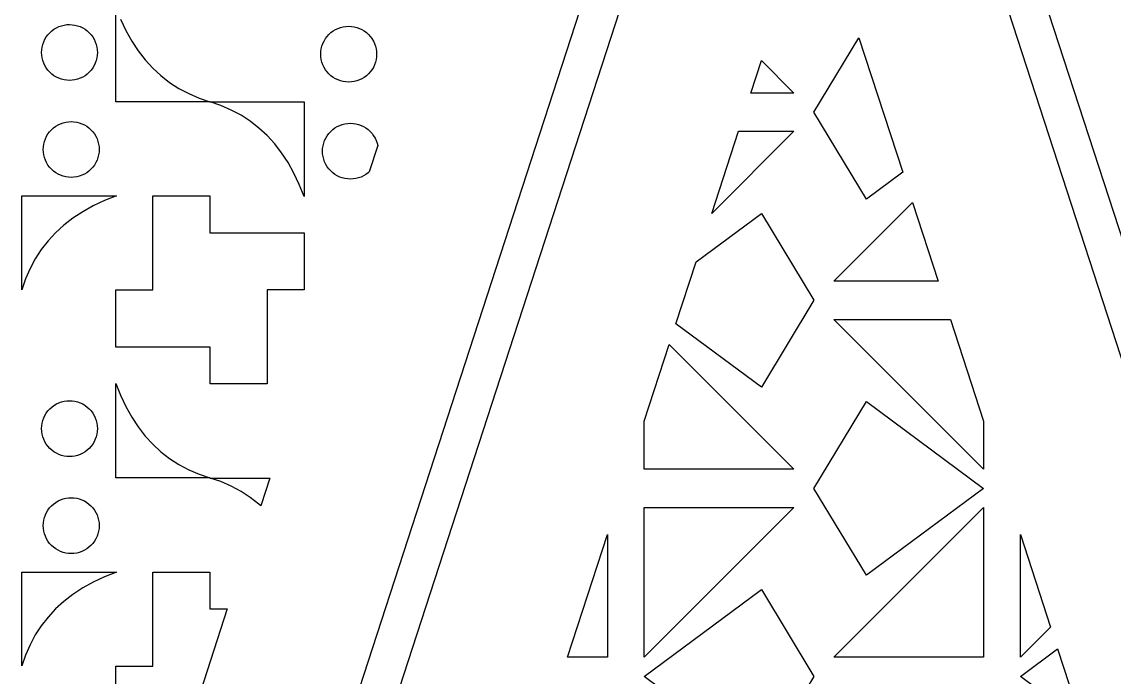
# Model space of a CAD drawing. Header units: metres. Extents: x 20 to 1108, y 20 to 485.
# Drawn here: x 422.6 to 509.7, y 383.8 to 436 of the extents above; entities that cross this region are included whole.
import ezdxf

# ---------------------------------------------------------------- set-up
doc = ezdxf.new("R2010")
doc.units = ezdxf.units.M

msp = doc.modelspace()

# ---------------------------------------------------------------- linework, layer by layer
for p, q in [((407.617, 253.826), (482.617, 484.652)), ((485.772, 484.652), (410.772, 253.826)), ((560.772, 253.826), (485.772, 484.652)), ((488.926, 484.652), (563.926, 253.826)), ((430.12, 429.655), (430.12, 437.195)), ((425.181, 435.442), (425.368, 435.554)), ((425.368, 435.554), (425.566, 435.648)), ((425.566, 435.648), (425.772, 435.722)), ((425.772, 435.722), (425.984, 435.775)), ((425.984, 435.775), (426.2, 435.807)), ((426.2, 435.807), (426.418, 435.817)), ((426.418, 435.817), (426.637, 435.806)), ((426.637, 435.806), (426.853, 435.775)), ((426.853, 435.775), (427.065, 435.722)), ((427.065, 435.722), (427.27, 435.648)), ((427.27, 435.648), (427.468, 435.554)), ((427.468, 435.554), (427.657, 435.442)), ((430.494, 436.247), (430.918, 435.345)), ((447.63, 435.417), (447.828, 435.511)), ((447.828, 435.511), (448.034, 435.585)), ((448.034, 435.585), (448.246, 435.638)), ((448.246, 435.638), (448.462, 435.67)), ((448.462, 435.67), (448.68, 435.68)), ((448.68, 435.68), (448.899, 435.67)), ((448.899, 435.67), (449.116, 435.638)), ((449.116, 435.638), (449.327, 435.585)), ((449.327, 435.585), (449.533, 435.511)), ((449.533, 435.511), (449.731, 435.417)), ((424.361, 434.443), (424.453, 434.64)), ((424.453, 434.64), (424.566, 434.827)), ((424.566, 434.827), (424.697, 435.003)), ((424.697, 435.003), (424.843, 435.165)), ((424.843, 435.165), (425.004, 435.312)), ((425.004, 435.312), (425.181, 435.442)), ((427.657, 435.442), (427.831, 435.312)), ((427.831, 435.312), (427.993, 435.164)), ((427.993, 435.164), (428.14, 435.003)), ((428.14, 435.003), (428.271, 434.827)), ((428.271, 434.827), (428.382, 434.64)), ((428.382, 434.64), (428.476, 434.442)), ((430.918, 435.345), (431.387, 434.503)), ((446.716, 434.503), (446.828, 434.692)), ((446.828, 434.692), (446.958, 434.866)), ((446.958, 434.866), (447.106, 435.028)), ((447.106, 435.028), (447.267, 435.175)), ((447.267, 435.175), (447.443, 435.305)), ((447.443, 435.305), (447.63, 435.417)), ((449.731, 435.417), (449.918, 435.305)), ((449.918, 435.305), (450.093, 435.175)), ((450.093, 435.175), (450.256, 435.028)), ((450.256, 435.028), (450.403, 434.866)), ((450.403, 434.866), (450.533, 434.691)), ((450.533, 434.691), (450.645, 434.503)), ((485.776, 428.826), (489.364, 434.767)), ((489.364, 434.767), (492.849, 424.037)), ((424.191, 433.59), (424.201, 433.808)), ((424.201, 433.808), (424.234, 434.025)), ((424.234, 434.025), (424.286, 434.236)), ((424.286, 434.236), (424.361, 434.443)), ((428.476, 434.442), (428.55, 434.236)), ((428.55, 434.236), (428.603, 434.024)), ((428.603, 434.024), (428.635, 433.808)), ((428.635, 433.808), (428.645, 433.59)), ((431.387, 434.503), (431.901, 433.721)), ((446.464, 433.672), (446.495, 433.888)), ((446.495, 433.888), (446.548, 434.1)), ((446.548, 434.1), (446.622, 434.306)), ((446.622, 434.306), (446.716, 434.503)), ((450.645, 434.503), (450.739, 434.305)), ((450.739, 434.305), (450.812, 434.1)), ((450.812, 434.1), (450.866, 433.887)), ((450.866, 433.887), (450.897, 433.671)), ((424.201, 433.371), (424.191, 433.59)), ((424.234, 433.155), (424.201, 433.371)), ((424.286, 432.943), (424.234, 433.155)), ((424.361, 432.737), (424.286, 432.943)), ((428.55, 432.943), (428.476, 432.737)), ((428.603, 433.154), (428.55, 432.943)), ((428.635, 433.371), (428.603, 433.154)), ((428.645, 433.59), (428.635, 433.371)), ((431.901, 433.721), (432.459, 433)), ((432.459, 433), (433.062, 432.341)), ((446.453, 433.453), (446.464, 433.672)), ((446.463, 433.235), (446.453, 433.453)), ((446.495, 433.019), (446.463, 433.235)), ((446.548, 432.807), (446.495, 433.019)), ((450.866, 433.018), (450.812, 432.807)), ((450.897, 433.235), (450.866, 433.018)), ((450.897, 433.671), (450.908, 433.453)), ((450.908, 433.453), (450.897, 433.235)), ((480.746, 430.352), (481.589, 432.946)), ((481.589, 432.946), (484.183, 430.352)), ((424.453, 432.539), (424.361, 432.737)), ((424.566, 432.353), (424.453, 432.539)), ((424.697, 432.177), (424.566, 432.353)), ((424.843, 432.015), (424.697, 432.177)), ((425.004, 431.867), (424.843, 432.015)), ((427.993, 432.015), (427.831, 431.867)), ((428.14, 432.177), (427.993, 432.015)), ((428.271, 432.353), (428.14, 432.177)), ((428.382, 432.539), (428.271, 432.353)), ((428.476, 432.737), (428.382, 432.539)), ((433.062, 432.341), (433.709, 431.74)), ((446.622, 432.601), (446.548, 432.807)), ((446.716, 432.403), (446.622, 432.601)), ((446.828, 432.216), (446.716, 432.403)), ((446.958, 432.039), (446.828, 432.216)), ((447.105, 431.878), (446.958, 432.039)), ((450.403, 432.039), (450.256, 431.878)), ((450.533, 432.216), (450.403, 432.039)), ((450.645, 432.403), (450.533, 432.216)), ((450.739, 432.601), (450.645, 432.403)), ((450.812, 432.807), (450.739, 432.601)), ((425.181, 431.737), (425.004, 431.867)), ((425.368, 431.625), (425.181, 431.737)), ((425.566, 431.531), (425.368, 431.625)), ((425.772, 431.458), (425.566, 431.531)), ((425.983, 431.404), (425.772, 431.458)), ((426.2, 431.373), (425.983, 431.404)), ((426.418, 431.362), (426.2, 431.373)), ((426.636, 431.373), (426.418, 431.362)), ((426.852, 431.404), (426.636, 431.373)), ((427.065, 431.458), (426.852, 431.404)), ((427.27, 431.531), (427.065, 431.458)), ((427.468, 431.625), (427.27, 431.531)), ((427.657, 431.737), (427.468, 431.625)), ((427.831, 431.867), (427.657, 431.737)), ((433.709, 431.74), (434.402, 431.201)), ((434.402, 431.201), (435.138, 430.722)), ((447.267, 431.732), (447.105, 431.878)), ((447.443, 431.601), (447.267, 431.732)), ((447.63, 431.488), (447.443, 431.601)), ((447.828, 431.396), (447.63, 431.488)), ((448.034, 431.321), (447.828, 431.396)), ((448.245, 431.269), (448.034, 431.321)), ((448.462, 431.236), (448.245, 431.269)), ((448.68, 431.226), (448.462, 431.236)), ((448.899, 431.236), (448.68, 431.226)), ((449.115, 431.269), (448.899, 431.236)), ((449.327, 431.321), (449.115, 431.269)), ((449.533, 431.396), (449.327, 431.321)), ((449.731, 431.488), (449.533, 431.396)), ((449.918, 431.601), (449.731, 431.488)), ((450.093, 431.732), (449.918, 431.601)), ((450.256, 431.878), (450.093, 431.732)), ((435.138, 430.722), (435.919, 430.305)), ((435.919, 430.305), (436.745, 429.946)), ((484.183, 430.352), (480.746, 430.352)), ((437.6, 429.655), (430.12, 429.655)), ((436.745, 429.946), (437.6, 429.655)), ((438.49, 429.359), (437.635, 429.65)), ((437.635, 429.65), (445.115, 429.65)), ((445.115, 429.65), (445.115, 422.11)), ((439.316, 429), (438.49, 429.359)), ((440.097, 428.583), (439.316, 429)), ((440.833, 428.104), (440.097, 428.583)), ((489.962, 421.896), (485.776, 428.826)), ((425.142, 427.573), (425.317, 427.704)), ((425.317, 427.704), (425.504, 427.817)), ((425.504, 427.817), (425.702, 427.909)), ((425.702, 427.909), (425.908, 427.984)), ((425.908, 427.984), (426.12, 428.036)), ((426.12, 428.036), (426.336, 428.069)), ((426.336, 428.069), (426.555, 428.079)), ((426.555, 428.079), (426.773, 428.069)), ((426.773, 428.069), (426.99, 428.036)), ((426.99, 428.036), (427.201, 427.984)), ((427.201, 427.984), (427.407, 427.909)), ((427.407, 427.909), (427.605, 427.817)), ((427.605, 427.817), (427.792, 427.704)), ((427.792, 427.704), (427.968, 427.573)), ((441.526, 427.565), (440.833, 428.104)), ((447.578, 427.568), (447.767, 427.68)), ((447.767, 427.68), (447.965, 427.774)), ((447.965, 427.774), (448.17, 427.847)), ((448.17, 427.847), (448.383, 427.901)), ((448.383, 427.901), (448.599, 427.932)), ((448.599, 427.932), (448.817, 427.943)), ((448.817, 427.943), (449.035, 427.932)), ((449.035, 427.932), (449.252, 427.901)), ((449.252, 427.901), (449.463, 427.847)), ((449.463, 427.847), (449.669, 427.774)), ((449.669, 427.774), (449.867, 427.68)), ((449.867, 427.68), (450.054, 427.568)), ((424.496, 426.704), (424.59, 426.902)), ((424.59, 426.902), (424.702, 427.089)), ((424.702, 427.089), (424.832, 427.266)), ((424.832, 427.266), (424.98, 427.427)), ((424.98, 427.427), (425.142, 427.573)), ((427.968, 427.573), (428.13, 427.427)), ((428.13, 427.427), (428.277, 427.266)), ((428.277, 427.266), (428.407, 427.089)), ((428.407, 427.089), (428.519, 426.902)), ((428.519, 426.902), (428.613, 426.704)), ((442.173, 426.964), (441.526, 427.565)), ((442.776, 426.305), (442.173, 426.964)), ((446.759, 426.569), (446.853, 426.766)), ((446.853, 426.766), (446.965, 426.953)), ((446.965, 426.953), (447.095, 427.128)), ((447.095, 427.128), (447.242, 427.291)), ((447.242, 427.291), (447.404, 427.438)), ((447.404, 427.438), (447.578, 427.568)), ((450.054, 427.568), (450.231, 427.438)), ((450.231, 427.438), (450.392, 427.29)), ((450.392, 427.29), (450.538, 427.128)), ((450.538, 427.128), (450.669, 426.952)), ((450.669, 426.952), (450.782, 426.766)), ((450.782, 426.766), (450.874, 426.568)), ((484.183, 427.301), (477.623, 420.74)), ((477.623, 420.74), (479.754, 427.301)), ((479.754, 427.301), (484.183, 427.301)), ((424.327, 425.852), (424.338, 426.07)), ((424.338, 426.07), (424.37, 426.287)), ((424.37, 426.287), (424.423, 426.498)), ((424.423, 426.498), (424.496, 426.704)), ((428.613, 426.704), (428.687, 426.498)), ((428.687, 426.498), (428.74, 426.286)), ((428.74, 426.286), (428.772, 426.07)), ((428.772, 426.07), (428.782, 425.852)), ((443.334, 425.584), (442.776, 426.305)), ((446.59, 425.715), (446.6, 425.934)), ((446.6, 425.934), (446.632, 426.151)), ((446.632, 426.151), (446.685, 426.362)), ((446.685, 426.362), (446.759, 426.569)), ((450.997, 426.168), (450.316, 424.071)), ((450.874, 426.568), (450.949, 426.362)), ((450.949, 426.362), (450.997, 426.168)), ((424.338, 425.634), (424.327, 425.852)), ((424.369, 425.418), (424.338, 425.634)), ((424.423, 425.205), (424.369, 425.418)), ((424.496, 425), (424.423, 425.205)), ((428.687, 425.205), (428.613, 425)), ((428.74, 425.417), (428.687, 425.205)), ((428.771, 425.633), (428.74, 425.417)), ((428.782, 425.852), (428.771, 425.633)), ((443.848, 424.802), (443.334, 425.584)), ((446.6, 425.497), (446.59, 425.715)), ((446.632, 425.281), (446.6, 425.497)), ((446.685, 425.069), (446.632, 425.281)), ((446.759, 424.863), (446.685, 425.069)), ((424.59, 424.802), (424.496, 425)), ((424.702, 424.614), (424.59, 424.802)), ((424.832, 424.439), (424.702, 424.614)), ((424.979, 424.277), (424.832, 424.439)), ((425.142, 424.13), (424.979, 424.277)), ((428.13, 424.277), (427.968, 424.13)), ((428.277, 424.439), (428.13, 424.277)), ((428.407, 424.614), (428.277, 424.439)), ((428.519, 424.802), (428.407, 424.614)), ((428.613, 425), (428.519, 424.802)), ((444.317, 423.96), (443.848, 424.802)), ((446.853, 424.665), (446.759, 424.863)), ((446.964, 424.478), (446.853, 424.665)), ((447.095, 424.302), (446.964, 424.478)), ((447.242, 424.141), (447.095, 424.302)), ((425.317, 424), (425.142, 424.13)), ((425.504, 423.888), (425.317, 424)), ((425.702, 423.794), (425.504, 423.888)), ((425.908, 423.72), (425.702, 423.794)), ((426.119, 423.667), (425.908, 423.72)), ((426.336, 423.635), (426.119, 423.667)), ((426.555, 423.625), (426.336, 423.635)), ((426.773, 423.635), (426.555, 423.625)), ((426.989, 423.667), (426.773, 423.635)), ((427.201, 423.72), (426.989, 423.667)), ((427.407, 423.794), (427.201, 423.72)), ((427.605, 423.888), (427.407, 423.794)), ((427.792, 424), (427.605, 423.888)), ((427.968, 424.13), (427.792, 424)), ((444.741, 423.058), (444.317, 423.96)), ((447.404, 423.993), (447.242, 424.141)), ((447.578, 423.863), (447.404, 423.993)), ((447.767, 423.751), (447.578, 423.863)), ((447.965, 423.657), (447.767, 423.751)), ((448.17, 423.583), (447.965, 423.657)), ((448.382, 423.53), (448.17, 423.583)), ((448.598, 423.499), (448.382, 423.53)), ((448.817, 423.488), (448.598, 423.499)), ((449.035, 423.498), (448.817, 423.488)), ((449.251, 423.53), (449.035, 423.498)), ((449.463, 423.583), (449.251, 423.53)), ((449.669, 423.657), (449.463, 423.583)), ((449.867, 423.751), (449.669, 423.657)), ((450.054, 423.863), (449.867, 423.751)), ((450.231, 423.993), (450.054, 423.863)), ((450.316, 424.071), (450.231, 423.993)), ((492.849, 424.037), (489.962, 421.896)), ((445.115, 422.11), (444.741, 423.058)), ((422.62, 422.15), (430.16, 422.15)), ((422.62, 414.67), (422.62, 422.15)), ((429.212, 421.776), (428.31, 421.352)), ((430.16, 422.15), (429.212, 421.776)), ((433.061, 414.65), (433.061, 422.15)), ((433.061, 422.15), (437.615, 422.15)), ((437.615, 422.15), (437.615, 419.209)), ((487.361, 415.352), (493.633, 421.624)), ((493.633, 421.624), (495.671, 415.352)), ((427.468, 420.883), (426.686, 420.369)), ((428.31, 421.352), (427.468, 420.883)), ((476.372, 416.893), (481.581, 420.757)), ((481.581, 420.757), (485.769, 413.826)), ((425.965, 419.811), (425.306, 419.208)), ((426.686, 420.369), (425.965, 419.811)), ((425.306, 419.208), (424.705, 418.561)), ((437.615, 419.209), (445.115, 419.209)), ((445.115, 419.209), (445.115, 414.655)), ((424.705, 418.561), (424.166, 417.868)), ((424.166, 417.868), (423.687, 417.132)), ((423.27, 416.351), (422.911, 415.525)), ((423.687, 417.132), (423.27, 416.351)), ((474.767, 411.951), (476.372, 416.893)), ((422.911, 415.525), (422.62, 414.67)), ((430.12, 410.096), (430.12, 414.65)), ((430.12, 414.65), (433.061, 414.65)), ((445.115, 414.655), (442.174, 414.655)), ((442.174, 414.655), (442.174, 407.155)), ((495.671, 415.352), (487.361, 415.352)), ((485.769, 413.826), (481.581, 406.896)), ((487.361, 412.301), (496.663, 412.301)), ((499.304, 400.357), (487.361, 412.301)), ((496.663, 412.301), (499.304, 404.171)), ((481.581, 406.896), (474.767, 411.951)), ((472.24, 404.171), (474.232, 410.303)), ((474.232, 410.303), (484.183, 400.352)), ((437.62, 410.096), (430.12, 410.096)), ((437.62, 407.155), (437.62, 410.096)), ((430.12, 399.655), (430.12, 407.195)), ((430.12, 407.195), (430.494, 406.247)), ((442.174, 407.155), (437.62, 407.155)), ((430.494, 406.247), (430.918, 405.345)), ((424.566, 404.827), (424.697, 405.003)), ((424.697, 405.003), (424.843, 405.165)), ((424.843, 405.165), (425.004, 405.312)), ((425.004, 405.312), (425.181, 405.442)), ((425.181, 405.442), (425.368, 405.554)), ((425.368, 405.554), (425.566, 405.648)), ((425.566, 405.648), (425.772, 405.722)), ((425.772, 405.722), (425.984, 405.775)), ((425.984, 405.775), (426.2, 405.807)), ((426.2, 405.807), (426.418, 405.817)), ((426.418, 405.817), (426.637, 405.806)), ((426.637, 405.806), (426.853, 405.775)), ((426.853, 405.775), (427.065, 405.722)), ((427.065, 405.722), (427.27, 405.648)), ((427.27, 405.648), (427.468, 405.554)), ((427.468, 405.554), (427.657, 405.442)), ((427.657, 405.442), (427.831, 405.312)), ((427.831, 405.312), (427.993, 405.164)), ((427.993, 405.164), (428.14, 405.003)), ((428.14, 405.003), (428.271, 404.827)), ((430.918, 405.345), (431.387, 404.503)), ((485.776, 398.826), (489.962, 405.757)), ((489.962, 405.757), (499.302, 398.826)), ((424.234, 404.025), (424.286, 404.236)), ((424.286, 404.236), (424.361, 404.443)), ((424.361, 404.443), (424.453, 404.64)), ((424.453, 404.64), (424.566, 404.827)), ((428.271, 404.827), (428.382, 404.64)), ((428.382, 404.64), (428.476, 404.442)), ((428.476, 404.442), (428.55, 404.236)), ((428.55, 404.236), (428.603, 404.024)), ((431.387, 404.503), (431.901, 403.721)), ((472.24, 400.352), (472.24, 404.171)), ((499.304, 404.171), (499.304, 400.357)), ((424.191, 403.59), (424.201, 403.808)), ((424.201, 403.371), (424.191, 403.59)), ((424.201, 403.808), (424.234, 404.025)), ((424.234, 403.155), (424.201, 403.371)), ((428.603, 404.024), (428.635, 403.808)), ((428.635, 403.371), (428.603, 403.154)), ((428.635, 403.808), (428.645, 403.59)), ((428.645, 403.59), (428.635, 403.371)), ((431.901, 403.721), (432.459, 403)), ((424.286, 402.943), (424.234, 403.155)), ((424.361, 402.737), (424.286, 402.943)), ((424.453, 402.539), (424.361, 402.737)), ((424.566, 402.353), (424.453, 402.539)), ((428.382, 402.539), (428.271, 402.353)), ((428.476, 402.737), (428.382, 402.539)), ((428.55, 402.943), (428.476, 402.737)), ((428.603, 403.154), (428.55, 402.943)), ((432.459, 403), (433.062, 402.341)), ((424.697, 402.177), (424.566, 402.353)), ((424.843, 402.015), (424.697, 402.177)), ((425.004, 401.867), (424.843, 402.015)), ((425.181, 401.737), (425.004, 401.867)), ((425.368, 401.625), (425.181, 401.737)), ((425.566, 401.531), (425.368, 401.625)), ((425.772, 401.458), (425.566, 401.531)), ((427.27, 401.531), (427.065, 401.458)), ((427.468, 401.625), (427.27, 401.531)), ((427.657, 401.737), (427.468, 401.625)), ((427.831, 401.867), (427.657, 401.737)), ((427.993, 402.015), (427.831, 401.867)), ((428.14, 402.177), (427.993, 402.015)), ((428.271, 402.353), (428.14, 402.177)), ((433.062, 402.341), (433.709, 401.74)), ((433.709, 401.74), (434.402, 401.201)), ((425.983, 401.404), (425.772, 401.458)), ((426.2, 401.373), (425.983, 401.404)), ((426.418, 401.362), (426.2, 401.373)), ((426.636, 401.373), (426.418, 401.362)), ((426.852, 401.404), (426.636, 401.373)), ((427.065, 401.458), (426.852, 401.404)), ((434.402, 401.201), (435.138, 400.722)), ((435.138, 400.722), (435.919, 400.305)), ((435.919, 400.305), (436.745, 399.946)), ((436.745, 399.946), (437.6, 399.655)), ((484.183, 400.352), (472.24, 400.352)), ((437.6, 399.655), (430.12, 399.655)), ((438.49, 399.359), (437.635, 399.65)), ((437.635, 399.65), (442.381, 399.65)), ((439.316, 399), (438.49, 399.359)), ((440.097, 398.583), (439.316, 399)), ((442.381, 399.65), (441.662, 397.439)), ((425.908, 397.984), (426.12, 398.036)), ((426.12, 398.036), (426.336, 398.069)), ((426.336, 398.069), (426.555, 398.079)), ((426.555, 398.079), (426.773, 398.069)), ((426.773, 398.069), (426.99, 398.036)), ((426.99, 398.036), (427.201, 397.984)), ((440.833, 398.104), (440.097, 398.583)), ((441.526, 397.565), (440.833, 398.104)), ((489.962, 391.896), (485.776, 398.826)), ((499.302, 398.826), (489.962, 391.896)), ((424.702, 397.089), (424.832, 397.266)), ((424.832, 397.266), (424.98, 397.427)), ((424.98, 397.427), (425.142, 397.573)), ((425.142, 397.573), (425.317, 397.704)), ((425.317, 397.704), (425.504, 397.817)), ((425.504, 397.817), (425.702, 397.909)), ((425.702, 397.909), (425.908, 397.984)), ((427.201, 397.984), (427.407, 397.909)), ((427.407, 397.909), (427.605, 397.817)), ((427.605, 397.817), (427.792, 397.704)), ((427.792, 397.704), (427.968, 397.573)), ((427.968, 397.573), (428.13, 397.427)), ((428.13, 397.427), (428.277, 397.266)), ((428.277, 397.266), (428.407, 397.089)), ((441.662, 397.439), (441.526, 397.565)), ((472.24, 397.301), (484.183, 397.301)), ((484.183, 397.301), (472.24, 385.357)), ((472.24, 385.357), (472.24, 397.301)), ((487.361, 385.352), (499.304, 397.296)), ((499.304, 397.296), (499.304, 385.352)), ((424.338, 396.07), (424.37, 396.287)), ((424.37, 396.287), (424.423, 396.498)), ((424.423, 396.498), (424.496, 396.704)), ((424.496, 396.704), (424.59, 396.902)), ((424.59, 396.902), (424.702, 397.089)), ((428.407, 397.089), (428.519, 396.902)), ((428.519, 396.902), (428.613, 396.704)), ((428.613, 396.704), (428.687, 396.498)), ((428.687, 396.498), (428.74, 396.286)), ((428.74, 396.286), (428.772, 396.07)), ((424.327, 395.852), (424.338, 396.07)), ((424.338, 395.634), (424.327, 395.852)), ((424.369, 395.418), (424.338, 395.634)), ((424.423, 395.205), (424.369, 395.418)), ((428.74, 395.417), (428.687, 395.205)), ((428.771, 395.633), (428.74, 395.417)), ((428.782, 395.852), (428.771, 395.633)), ((428.772, 396.07), (428.782, 395.852)), ((424.496, 395), (424.423, 395.205)), ((424.59, 394.802), (424.496, 395)), ((424.702, 394.614), (424.59, 394.802)), ((424.832, 394.439), (424.702, 394.614)), ((428.407, 394.614), (428.277, 394.439)), ((428.519, 394.802), (428.407, 394.614)), ((428.613, 395), (428.519, 394.802)), ((428.687, 395.205), (428.613, 395)), ((466.124, 385.352), (469.304, 395.137)), ((469.304, 395.137), (469.304, 385.352)), ((502.24, 395.137), (504.638, 387.755)), ((502.24, 385.357), (502.24, 395.137)), ((424.979, 394.277), (424.832, 394.439)), ((425.142, 394.13), (424.979, 394.277)), ((425.317, 394), (425.142, 394.13)), ((425.504, 393.888), (425.317, 394)), ((425.702, 393.794), (425.504, 393.888)), ((425.908, 393.72), (425.702, 393.794)), ((426.119, 393.667), (425.908, 393.72)), ((426.336, 393.635), (426.119, 393.667)), ((426.989, 393.667), (426.773, 393.635)), ((427.201, 393.72), (426.989, 393.667)), ((427.407, 393.794), (427.201, 393.72)), ((427.605, 393.888), (427.407, 393.794)), ((427.792, 394), (427.605, 393.888)), ((427.968, 394.13), (427.792, 394)), ((428.13, 394.277), (427.968, 394.13)), ((428.277, 394.439), (428.13, 394.277)), ((426.555, 393.625), (426.336, 393.635)), ((426.773, 393.635), (426.555, 393.625)), ((422.62, 392.15), (430.16, 392.15)), ((422.62, 384.67), (422.62, 392.15)), ((430.16, 392.15), (429.212, 391.776)), ((433.061, 384.65), (433.061, 392.15)), ((433.061, 392.15), (437.615, 392.15)), ((437.615, 392.15), (437.615, 389.209)), ((428.31, 391.352), (427.468, 390.883)), ((429.212, 391.776), (428.31, 391.352)), ((426.686, 390.369), (425.965, 389.811)), ((427.468, 390.883), (426.686, 390.369)), ((472.242, 383.826), (481.581, 390.757)), ((481.581, 390.757), (485.769, 383.826)), ((425.965, 389.811), (425.306, 389.208)), ((424.705, 388.561), (424.166, 387.868)), ((425.306, 389.208), (424.705, 388.561)), ((438.989, 389.209), (436.028, 380.096)), ((437.615, 389.209), (438.989, 389.209)), ((424.166, 387.868), (423.687, 387.132)), ((504.638, 387.755), (502.24, 385.357)), ((423.687, 387.132), (423.27, 386.351)), ((423.27, 386.351), (422.911, 385.525)), ((502.242, 383.826), (505.202, 386.023)), ((505.202, 386.023), (507.081, 380.234)), ((422.911, 385.525), (422.62, 384.67)), ((469.304, 385.352), (466.124, 385.352)), ((499.304, 385.352), (487.361, 385.352)), ((430.12, 380.096), (430.12, 384.65)), ((430.12, 384.65), (433.061, 384.65)), ((481.581, 376.896), (472.242, 383.826)), ((485.769, 383.826), (481.581, 376.896)), ((507.081, 380.234), (502.242, 383.826))]:
    msp.add_line(p, q)

doc.saveas('drawing.dxf')
